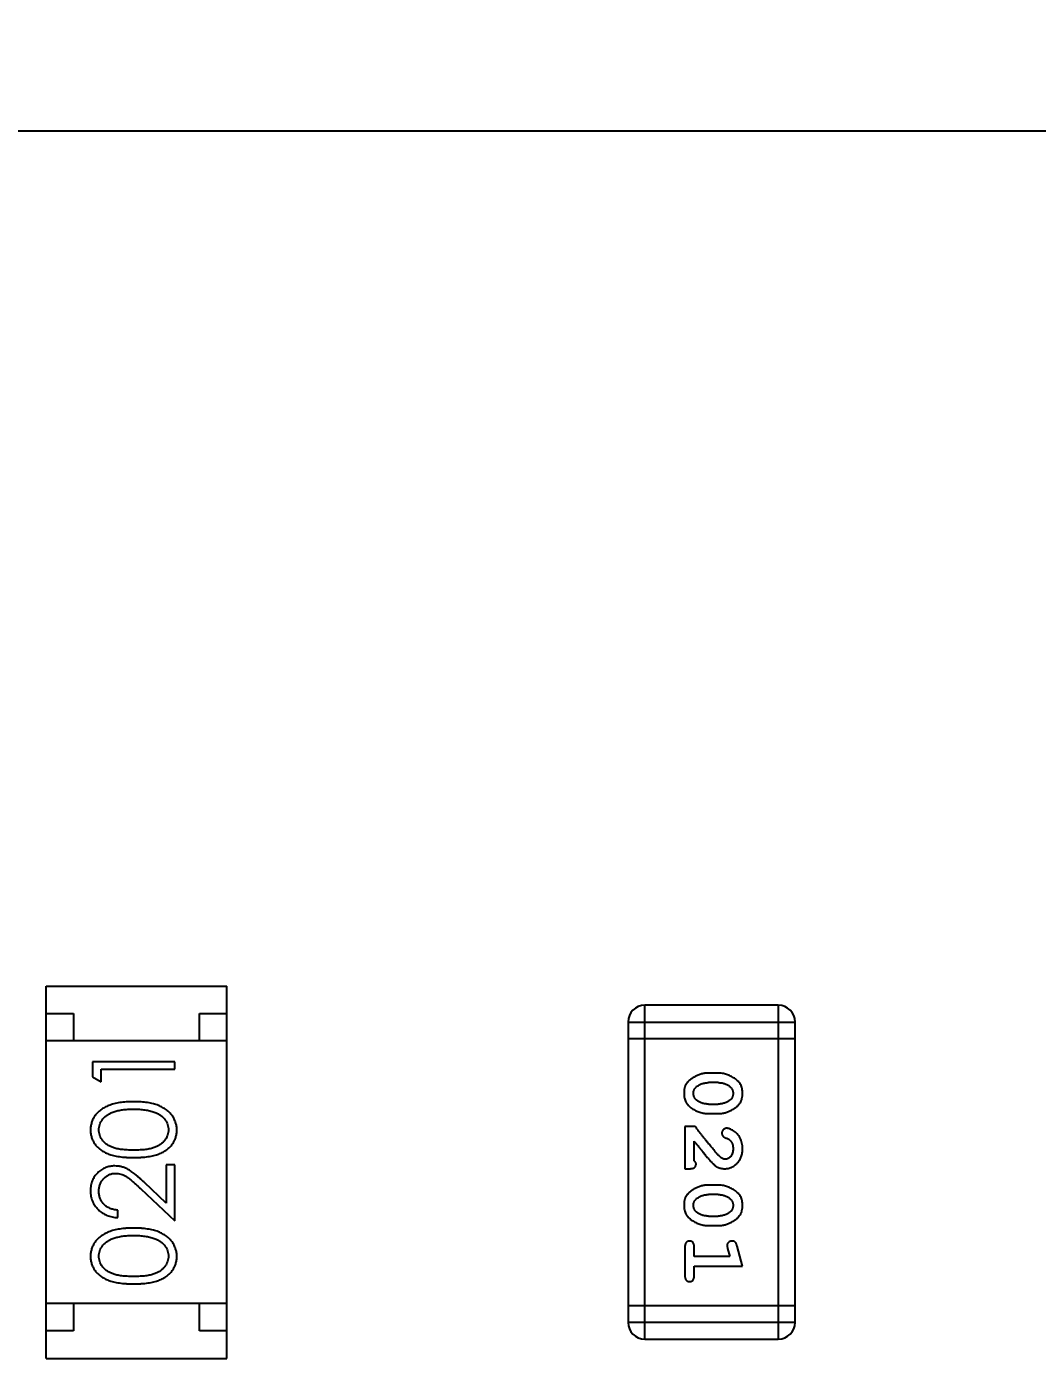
# Model space of a CAD drawing. Header units: millimetres. Extents: x 563 to 681, y 173 to 284.
# Drawn here: x 668.905 to 670.751, y 263.094 to 265.526 of the extents above; entities that cross this region are included whole.
import ezdxf

# ---------------------------------------------------------------- set-up
doc = ezdxf.new("R2010")
doc.units = ezdxf.units.MM
doc.header["$LTSCALE"] = 30.734
doc.header["$PDMODE"] = 3
doc.header["$PDSIZE"] = 0.3125
doc.layers.get('0').update_dxf_attribs({"linetype": 'CONTINUOUS'})
doc.layers.get('Defpoints').update_dxf_attribs({"linetype": 'CONTINUOUS'})
doc.layers.add('dim', color=6, linetype='CONTINUOUS', lineweight=9)
doc.styles.add('Verdana', font='verdana.ttf', dxfattribs={"height": 2.5})
doc.dimstyles.new('aaaaaaaa 3.0', dxfattribs={"dimtxt": 2.5, "dimasz": 1.5, "dimexe": 1.25, "dimexo": 0.625, "dimtad": 1, "dimdec": 1, "dimzin": 9, "dimdsep": 46, "dimtxsty": 'Verdana', "dimcen": 0, "dimazin": 0, "dimtfac": 1, "dimtofl": 0, "dimtmove": 0, "dimatfit": 3, "dimfxl": 1, "dimlwd": 25, "dimlwe": 25, "dimarcsym": 0})

# ---------------------------------------------------------------- blocks, each defined once
blk = doc.blocks.new('*D16')
at = {"layer": 'Defpoints', "color": 0}
for p in [(681.4638, 280.8615), (610.4183, 264.4644), (681.4638, 264.2286)]:
    blk.add_point(p, dxfattribs=at)
at = {"layer": 'dim', "color": 0, "lineweight": 25}
for p, q in [((610.4183, 265.0894), (610.4183, 282.1115)), ((681.4638, 264.8536), (681.4638, 282.1115)), ((611.9183, 280.8615), (679.9638, 280.8615))]:
    blk.add_line(p, q, dxfattribs=at)
at = {"layer": 'dim', "color": 0}
for points in [[(611.9183, 281.1115), (611.9183, 280.6115), (610.4183, 280.8615)], [(679.9638, 280.6115), (679.9638, 281.1115), (681.4638, 280.8615)]]:
    blk.add_solid(points, dxfattribs=at)
at = {"layer": 'dim', "color": 0, "insert": (645.9411, 282.7407), "char_height": 2.5, "attachment_point": 5, "style": 'Verdana'}
blk.add_mtext('71', dxfattribs=at)

msp = doc.modelspace()

# ---------------------------------------------------------------- linework, layer by layer
at = {"linetype": 'Continuous'}
for p, q in [((680.4555, 265.3339), (663.6957, 265.3359)), ((668.9406, 263.7738), (669.2706, 263.7738)), ((668.9406, 263.0938), (668.9406, 263.7738)), ((669.2706, 263.0938), (669.2706, 263.7738)), ((668.9406, 263.7238), (668.9906, 263.7238)), ((668.9906, 263.7238), (668.9906, 263.6738)), ((669.2206, 263.7238), (669.2706, 263.7238)), ((669.2206, 263.6738), (669.2206, 263.7238)), ((670.2775, 263.7386), (670.0337, 263.7386)), ((670.0337, 263.129), (670.0337, 263.7386)), ((670.2775, 263.7386), (670.2775, 263.129)), ((670.0032, 263.7081), (670.308, 263.7081)), ((670.0032, 263.7081), (670.0032, 263.1595)), ((670.308, 263.1595), (670.308, 263.7081)), ((670.0032, 263.6777), (670.308, 263.6777)), ((669.2706, 263.6738), (668.9406, 263.6738)), ((669.1753, 263.6356), (669.0253, 263.6356)), ((669.0253, 263.6356), (669.0253, 263.6079)), ((669.1753, 263.6221), (669.1753, 263.6356)), ((669.0253, 263.6079), (669.0407, 263.5991)), ((669.0407, 263.6221), (669.1753, 263.6221)), ((669.0407, 263.5991), (669.0407, 263.6221)), ((670.1676, 263.6147), (670.1499, 263.6147)), ((670.1674, 263.5974), (670.1501, 263.5974)), ((670.1501, 263.5581), (670.1674, 263.5581)), ((670.1499, 263.5408), (670.1676, 263.5408)), ((670.1257, 263.5172), (670.1068, 263.5172)), ((670.1068, 263.5172), (670.1068, 263.4401)), ((670.1241, 263.4543), (670.1241, 263.4904)), ((669.1753, 263.4471), (669.1599, 263.4471)), ((669.1599, 263.4471), (669.1599, 263.3773)), ((669.1753, 263.3452), (669.1753, 263.4471)), ((670.1068, 263.4401), (670.1147, 263.4401)), ((669.1599, 263.3773), (669.1198, 263.4149)), ((670.1676, 263.4102), (670.1499, 263.4102)), ((669.1132, 263.4034), (669.1753, 263.3452)), ((670.1674, 263.3929), (670.1501, 263.3929)), ((669.0714, 263.351), (669.0714, 263.3644)), ((670.1499, 263.3363), (670.1676, 263.3363)), ((670.1501, 263.3536), (670.1674, 263.3536)), ((670.1068, 263.2969), (670.1068, 263.245)), ((670.1241, 263.2796), (670.1241, 263.2969)), ((670.185, 263.2947), (670.1891, 263.2796)), ((670.2122, 263.2623), (670.2024, 263.2989)), ((670.1891, 263.2796), (670.1241, 263.2796)), ((670.1241, 263.2623), (670.2122, 263.2623)), ((670.1241, 263.245), (670.1241, 263.2623)), ((669.2706, 263.1938), (668.9406, 263.1938)), ((668.9906, 263.1938), (668.9906, 263.1438)), ((669.2206, 263.1438), (669.2206, 263.1938)), ((670.308, 263.19), (670.0032, 263.19)), ((668.9906, 263.1438), (668.9406, 263.1438)), ((669.2706, 263.1438), (669.2206, 263.1438)), ((670.308, 263.1595), (670.0032, 263.1595)), ((670.0337, 263.129), (670.2775, 263.129)), ((668.9406, 263.0938), (669.2706, 263.0938))]:
    msp.add_line(p, q, dxfattribs=at)
for centre, start, end in [((670.0337, 263.7081), 90, 180), ((670.2775, 263.7081), 0, 90), ((670.0337, 263.1595), 180, 270), ((670.2775, 263.1595), 270, 0)]:
    msp.add_arc(centre, 0.0305, start, end, dxfattribs=at)
for points, knots in [([(670.1499, 263.6147), (670.1488, 263.6147), (670.1467, 263.6147), (670.1435, 263.6144), (670.1404, 263.6139), (670.1373, 263.6132), (670.1342, 263.6123), (670.1312, 263.6112), (670.1283, 263.6099), (670.1254, 263.6084), (670.1227, 263.6069), (670.1201, 263.6052), (670.1178, 263.6036), (670.1157, 263.602), (670.1138, 263.6003), (670.1122, 263.5986), (670.1107, 263.5968), (670.1092, 263.5945), (670.1075, 263.5913), (670.1062, 263.5871), (670.1054, 263.5825), (670.1053, 263.5793), (670.1053, 263.5777)], [0, 0, 0, 0, 0.049886, 0.09882, 0.148132, 0.19689, 0.246038, 0.295176, 0.345305, 0.395692, 0.445312, 0.491875, 0.535813, 0.577009, 0.616081, 0.652689, 0.687585, 0.720206, 0.785062, 0.85223, 0.923759, 1, 1, 1, 1]), ([(670.2122, 263.5779), (670.2122, 263.5794), (670.2121, 263.5822), (670.2114, 263.5863), (670.2103, 263.5901), (670.2087, 263.5937), (670.2066, 263.597), (670.2041, 263.6), (670.2012, 263.6028), (670.1978, 263.6053), (670.1942, 263.6075), (670.1905, 263.6094), (670.1868, 263.6111), (670.183, 263.6124), (670.1792, 263.6134), (670.1754, 263.6142), (670.1715, 263.6146), (670.1689, 263.6147), (670.1676, 263.6147)], [0, 0, 0, 0, 0.06692, 0.130834, 0.19258, 0.252759, 0.312631, 0.373411, 0.436359, 0.501894, 0.568244, 0.632472, 0.69556, 0.757163, 0.818592, 0.878885, 0.939235, 1, 1, 1, 1]), ([(670.1053, 263.5777), (670.1053, 263.5762), (670.1054, 263.5734), (670.1061, 263.5693), (670.1072, 263.5655), (670.1088, 263.5619), (670.1108, 263.5586), (670.1133, 263.5556), (670.1163, 263.5527), (670.1197, 263.5503), (670.1233, 263.5481), (670.1269, 263.5461), (670.1307, 263.5445), (670.1344, 263.5431), (670.1382, 263.5421), (670.1421, 263.5413), (670.146, 263.5409), (670.1486, 263.5408), (670.1499, 263.5408)], [0, 0, 0, 0, 0.067217, 0.131051, 0.19272, 0.252824, 0.312745, 0.373449, 0.436041, 0.501494, 0.567761, 0.632087, 0.695096, 0.757109, 0.817993, 0.878657, 0.939311, 1, 1, 1, 1]), ([(670.1226, 263.5776), (670.1226, 263.5783), (670.1226, 263.5795), (670.1229, 263.5813), (670.1233, 263.583), (670.1239, 263.5846), (670.1246, 263.5861), (670.1255, 263.5874), (670.1266, 263.5887), (670.1274, 263.5894), (670.1279, 263.5898)], [0, 0, 0, 0, 0.139844, 0.271849, 0.399162, 0.521619, 0.6402, 0.758957, 0.87828, 1, 1, 1, 1]), ([(670.1284, 263.5653), (670.1279, 263.5657), (670.127, 263.5665), (670.1258, 263.5679), (670.1248, 263.5693), (670.124, 263.5708), (670.1234, 263.5724), (670.1229, 263.5741), (670.1226, 263.5758), (670.1226, 263.577), (670.1226, 263.5776)], [0, 0, 0, 0, 0.129853, 0.25607, 0.380154, 0.49978, 0.62208, 0.743277, 0.868791, 1, 1, 1, 1]), ([(670.1279, 263.5898), (670.1286, 263.5904), (670.1302, 263.5916), (670.1328, 263.5931), (670.1354, 263.5945), (670.1382, 263.5955), (670.141, 263.5964), (670.144, 263.597), (670.147, 263.5973), (670.1491, 263.5974), (670.1501, 263.5974)], [0, 0, 0, 0, 0.124927, 0.248361, 0.370889, 0.492583, 0.61616, 0.741472, 0.869044, 1, 1, 1, 1]), ([(670.1674, 263.5974), (670.1684, 263.5974), (670.1705, 263.5973), (670.1736, 263.597), (670.1765, 263.5965), (670.1793, 263.5956), (670.182, 263.5947), (670.1845, 263.5934), (670.1869, 263.5919), (670.1884, 263.5908), (670.1891, 263.5902)], [0, 0, 0, 0, 0.135446, 0.266257, 0.393419, 0.517936, 0.639137, 0.758785, 0.879345, 1, 1, 1, 1]), ([(670.1676, 263.5408), (670.1687, 263.5408), (670.1708, 263.5408), (670.174, 263.5411), (670.1772, 263.5417), (670.1803, 263.5423), (670.1833, 263.5433), (670.1863, 263.5444), (670.1893, 263.5457), (670.1922, 263.5472), (670.1949, 263.5488), (670.1975, 263.5504), (670.1998, 263.5521), (670.2019, 263.5537), (670.2037, 263.5554), (670.2054, 263.5571), (670.2068, 263.5589), (670.2084, 263.5612), (670.21, 263.5644), (670.2113, 263.5686), (670.2121, 263.5731), (670.2122, 263.5763), (670.2122, 263.5779)], [0, 0, 0, 0, 0.049855, 0.099516, 0.148482, 0.19758, 0.246804, 0.296268, 0.346517, 0.397047, 0.446826, 0.49336, 0.537801, 0.579207, 0.617974, 0.654833, 0.689171, 0.722088, 0.786392, 0.853518, 0.924186, 1, 1, 1, 1]), ([(670.1891, 263.5902), (670.1896, 263.5898), (670.1905, 263.589), (670.1917, 263.5876), (670.1927, 263.5862), (670.1935, 263.5847), (670.1942, 263.5831), (670.1946, 263.5814), (670.1949, 263.5796), (670.1949, 263.5784), (670.1949, 263.5778)], [0, 0, 0, 0, 0.13042, 0.256046, 0.378133, 0.498725, 0.620452, 0.742761, 0.869406, 1, 1, 1, 1]), ([(670.1949, 263.5778), (670.1949, 263.5772), (670.1949, 263.5759), (670.1946, 263.5741), (670.1942, 263.5724), (670.1936, 263.5709), (670.1929, 263.5694), (670.192, 263.568), (670.1909, 263.5668), (670.1901, 263.566), (670.1897, 263.5657)], [0, 0, 0, 0, 0.138115, 0.270177, 0.397547, 0.520057, 0.63869, 0.757499, 0.878226, 1, 1, 1, 1]), ([(669.1003, 263.5625), (669.098, 263.5625), (669.0935, 263.5624), (669.087, 263.5621), (669.0808, 263.5616), (669.0749, 263.5609), (669.0694, 263.5599), (669.0643, 263.5587), (669.0596, 263.5573), (669.0552, 263.5557), (669.0511, 263.5539), (669.0472, 263.552), (669.0437, 263.5499), (669.0404, 263.5477), (669.0373, 263.5452), (669.0346, 263.5427), (669.032, 263.5399), (669.0298, 263.5371), (669.0278, 263.5341), (669.0261, 263.531), (669.0247, 263.5278), (669.0235, 263.5246), (669.0226, 263.5212), (669.0219, 263.5178), (669.0215, 263.5143), (669.0215, 263.5119), (669.0214, 263.5107)], [0, 0, 0, 0, 0.065278, 0.127205, 0.186168, 0.241675, 0.294115, 0.343609, 0.390387, 0.434463, 0.476646, 0.517002, 0.555936, 0.593716, 0.630057, 0.665601, 0.700745, 0.734917, 0.768681, 0.802087, 0.834849, 0.867433, 0.900138, 0.932806, 0.966212, 1, 1, 1, 1]), ([(669.1791, 263.5107), (669.1791, 263.5119), (669.1791, 263.5143), (669.1786, 263.5178), (669.178, 263.5213), (669.177, 263.5246), (669.1758, 263.5279), (669.1744, 263.5311), (669.1726, 263.5342), (669.1706, 263.5372), (669.1684, 263.5401), (669.1659, 263.5428), (669.1631, 263.5454), (669.16, 263.5478), (669.1567, 263.55), (669.1532, 263.5521), (669.1494, 263.554), (669.1453, 263.5558), (669.1409, 263.5574), (669.1362, 263.5588), (669.1311, 263.5599), (669.1256, 263.5609), (669.1198, 263.5616), (669.1136, 263.5621), (669.1071, 263.5624), (669.1026, 263.5625), (669.1003, 263.5625)], [0, 0, 0, 0, 0.033824, 0.067298, 0.10028, 0.133019, 0.165736, 0.198792, 0.232372, 0.266409, 0.301016, 0.336196, 0.371972, 0.408574, 0.446394, 0.485225, 0.525372, 0.567224, 0.611081, 0.65775, 0.70702, 0.759235, 0.814484, 0.873227, 0.934937, 1, 1, 1, 1]), ([(670.1501, 263.5581), (670.1491, 263.5581), (670.147, 263.5582), (670.144, 263.5585), (670.141, 263.559), (670.1382, 263.5599), (670.1355, 263.5609), (670.133, 263.5621), (670.1306, 263.5636), (670.1291, 263.5648), (670.1284, 263.5653)], [0, 0, 0, 0, 0.135449, 0.266263, 0.393429, 0.516942, 0.639128, 0.758779, 0.879341, 1, 1, 1, 1]), ([(670.1897, 263.5657), (670.1888, 263.5651), (670.1873, 263.5639), (670.1847, 263.5623), (670.1821, 263.561), (670.1793, 263.56), (670.1765, 263.5591), (670.1735, 263.5585), (670.1705, 263.5582), (670.1684, 263.5581), (670.1674, 263.5581)], [0, 0, 0, 0, 0.125331, 0.248948, 0.371201, 0.494032, 0.616811, 0.742104, 0.868849, 1, 1, 1, 1]), ([(669.0368, 263.5112), (669.0369, 263.5128), (669.0371, 263.5161), (669.0383, 263.521), (669.0405, 263.5256), (669.0428, 263.5294), (669.0451, 263.5322), (669.0471, 263.5343), (669.0493, 263.5362), (669.0518, 263.538), (669.0545, 263.5397), (669.0575, 263.5413), (669.0606, 263.5427), (669.0641, 263.5441), (669.0677, 263.5452), (669.0716, 263.5463), (669.0758, 263.5471), (669.0802, 263.5478), (669.0849, 263.5484), (669.0898, 263.5488), (669.0949, 263.549), (669.0985, 263.549), (669.1003, 263.5491)], [0, 0, 0, 0, 0.059689, 0.119507, 0.181075, 0.246162, 0.279894, 0.314468, 0.350403, 0.387474, 0.426147, 0.466624, 0.508745, 0.553328, 0.600058, 0.649177, 0.700552, 0.754894, 0.811825, 0.871514, 0.934319, 1, 1, 1, 1]), ([(669.1003, 263.5491), (669.1021, 263.549), (669.1056, 263.549), (669.1108, 263.5487), (669.1159, 263.5483), (669.1207, 263.5477), (669.1253, 263.5469), (669.1297, 263.5459), (669.1339, 263.5447), (669.1366, 263.5438), (669.138, 263.5434)], [0, 0, 0, 0, 0.141157, 0.277773, 0.409244, 0.535676, 0.657497, 0.775458, 0.889412, 1, 1, 1, 1]), ([(669.138, 263.5434), (669.139, 263.543), (669.1411, 263.5422), (669.144, 263.5409), (669.1467, 263.5394), (669.1493, 263.5378), (669.1516, 263.5361), (669.1537, 263.5342), (669.1556, 263.5322), (669.1579, 263.5294), (669.1602, 263.5257), (669.1622, 263.521), (669.1635, 263.5162), (669.1637, 263.5129), (669.1637, 263.5112)], [0, 0, 0, 0, 0.075949, 0.148549, 0.218996, 0.286119, 0.351826, 0.416074, 0.478265, 0.540325, 0.660405, 0.774606, 0.887187, 1, 1, 1, 1]), ([(669.0214, 263.5107), (669.0214, 263.5096), (669.0215, 263.5072), (669.0219, 263.5038), (669.0225, 263.5004), (669.0235, 263.4971), (669.0247, 263.4939), (669.0261, 263.4908), (669.0278, 263.4877), (669.0298, 263.4848), (669.032, 263.482), (669.0344, 263.4793), (669.0372, 263.4769), (669.0401, 263.4745), (669.0433, 263.4724), (669.0468, 263.4703), (669.0505, 263.4685), (669.0545, 263.4669), (669.0588, 263.4654), (669.0635, 263.4641), (669.0686, 263.463), (669.0741, 263.4621), (669.0801, 263.4614), (669.0865, 263.4609), (669.0933, 263.4606), (669.0979, 263.4606), (669.1003, 263.4606)], [0, 0, 0, 0, 0.033742, 0.066533, 0.099153, 0.13154, 0.164087, 0.196563, 0.229707, 0.263315, 0.297504, 0.331686, 0.366482, 0.4021, 0.438958, 0.476748, 0.515985, 0.556589, 0.599519, 0.645765, 0.695487, 0.748721, 0.805687, 0.866754, 0.931405, 1, 1, 1, 1]), ([(669.1003, 263.4741), (669.0983, 263.4741), (669.0944, 263.4741), (669.0887, 263.4743), (669.0834, 263.4747), (669.0785, 263.4752), (669.074, 263.4758), (669.0698, 263.4766), (669.0661, 263.4775), (669.0627, 263.4786), (669.0596, 263.4799), (669.0567, 263.4812), (669.054, 263.4827), (669.0515, 263.4843), (669.0491, 263.4861), (669.047, 263.488), (669.045, 263.49), (669.0428, 263.4929), (669.0404, 263.4966), (669.0383, 263.5013), (669.0371, 263.5062), (669.0369, 263.5095), (669.0368, 263.5112)], [0, 0, 0, 0, 0.073302, 0.142286, 0.206253, 0.266017, 0.321612, 0.372532, 0.419497, 0.462398, 0.502825, 0.541489, 0.579034, 0.615143, 0.650298, 0.684912, 0.718701, 0.752189, 0.817245, 0.879117, 0.939613, 1, 1, 1, 1]), ([(669.1637, 263.5112), (669.1637, 263.5095), (669.1635, 263.5062), (669.1622, 263.5014), (669.1601, 263.4966), (669.1577, 263.4929), (669.1554, 263.49), (669.1535, 263.4879), (669.1514, 263.4861), (669.149, 263.4843), (669.1465, 263.4827), (669.1438, 263.4812), (669.1409, 263.4798), (669.1378, 263.4786), (669.1344, 263.4775), (669.1306, 263.4766), (669.1265, 263.4758), (669.122, 263.4751), (669.1171, 263.4747), (669.1118, 263.4743), (669.1062, 263.4741), (669.1023, 263.4741), (669.1003, 263.4741)], [0, 0, 0, 0, 0.060034, 0.120278, 0.182348, 0.247919, 0.281641, 0.315701, 0.350322, 0.385703, 0.421819, 0.459196, 0.497866, 0.538301, 0.58121, 0.628183, 0.679403, 0.734699, 0.794074, 0.858416, 0.927049, 1, 1, 1, 1]), ([(669.1003, 263.4606), (669.1027, 263.4606), (669.1074, 263.4606), (669.1141, 263.4609), (669.1205, 263.4614), (669.1264, 263.4622), (669.132, 263.4631), (669.1371, 263.4641), (669.1418, 263.4654), (669.1462, 263.4669), (669.1502, 263.4686), (669.1539, 263.4705), (669.1574, 263.4725), (669.1606, 263.4747), (669.1635, 263.477), (669.1663, 263.4795), (669.1687, 263.4821), (669.1709, 263.4849), (669.1728, 263.4878), (669.1745, 263.4909), (669.176, 263.4939), (669.1771, 263.4971), (669.178, 263.5004), (669.1787, 263.5038), (669.1791, 263.5072), (669.1791, 263.5096), (669.1791, 263.5107)], [0, 0, 0, 0, 0.068113, 0.132564, 0.193427, 0.250218, 0.303569, 0.353576, 0.400235, 0.443586, 0.484619, 0.524292, 0.56238, 0.599049, 0.63494, 0.669782, 0.704009, 0.737842, 0.771098, 0.803896, 0.836415, 0.868639, 0.900715, 0.933378, 0.966213, 1, 1, 1, 1]), ([(670.1707, 263.4622), (670.1702, 263.4626), (670.1693, 263.4636), (670.1677, 263.4652), (670.166, 263.4671), (670.1641, 263.4692), (670.1619, 263.4717), (670.1596, 263.4744), (670.1571, 263.4775), (670.1544, 263.4808), (670.1515, 263.4843), (670.1484, 263.4882), (670.1451, 263.4923), (670.1416, 263.4968), (670.1379, 263.5015), (670.134, 263.5065), (670.1299, 263.5117), (670.1271, 263.5153), (670.1257, 263.5172)], [0, 0, 0, 0, 0.026647, 0.057942, 0.094152, 0.134806, 0.180631, 0.231142, 0.286385, 0.346321, 0.411439, 0.481035, 0.555329, 0.634592, 0.718826, 0.807759, 0.901393, 1, 1, 1, 1]), ([(670.1829, 263.514), (670.1824, 263.514), (670.1813, 263.5139), (670.1797, 263.5134), (670.1783, 263.5126), (670.177, 263.5115), (670.1759, 263.5101), (670.1751, 263.5086), (670.1745, 263.507), (670.1745, 263.5058), (670.1745, 263.5052)], [0, 0, 0, 0, 0.120856, 0.239483, 0.360995, 0.490166, 0.620982, 0.746416, 0.870253, 1, 1, 1, 1]), ([(670.1745, 263.5052), (670.1745, 263.5047), (670.1745, 263.5038), (670.1748, 263.5024), (670.1753, 263.5012), (670.176, 263.5), (670.1769, 263.499), (670.178, 263.4981), (670.1794, 263.4973), (670.1805, 263.4969), (670.181, 263.4967)], [0, 0, 0, 0, 0.127347, 0.246131, 0.359406, 0.470543, 0.586092, 0.711469, 0.847022, 1, 1, 1, 1]), ([(670.2122, 263.4768), (670.2122, 263.4785), (670.2121, 263.4818), (670.2112, 263.4868), (670.2098, 263.4915), (670.2078, 263.496), (670.2054, 263.5002), (670.2025, 263.5038), (670.1992, 263.507), (670.1957, 263.5095), (670.1921, 263.5114), (670.1888, 263.5129), (670.1858, 263.5138), (670.1838, 263.514), (670.1829, 263.514)], [0, 0, 0, 0, 0.098286, 0.193983, 0.289056, 0.384352, 0.477435, 0.566197, 0.652355, 0.737986, 0.818188, 0.887401, 0.94802, 1, 1, 1, 1]), ([(670.1241, 263.4904), (670.1257, 263.4884), (670.1287, 263.4846), (670.133, 263.4792), (670.1369, 263.4742), (670.1405, 263.4697), (670.1437, 263.4658), (670.1465, 263.4624), (670.149, 263.4594), (670.1505, 263.4577), (670.1512, 263.4569)], [0, 0, 0, 0, 0.176662, 0.337826, 0.484741, 0.617764, 0.73494, 0.837793, 0.926412, 1, 1, 1, 1]), ([(670.181, 263.4967), (670.1819, 263.4964), (670.1836, 263.4958), (670.1859, 263.4946), (670.188, 263.4934), (670.189, 263.4923), (670.1896, 263.4918)], [0, 0, 0, 0, 0.285518, 0.544185, 0.781367, 1, 1, 1, 1]), ([(670.1896, 263.4918), (670.19, 263.4913), (670.1908, 263.4903), (670.1919, 263.4887), (670.1928, 263.4869), (670.1936, 263.4851), (670.1942, 263.4832), (670.1946, 263.4812), (670.1949, 263.4791), (670.1949, 263.4776), (670.1949, 263.4769)], [0, 0, 0, 0, 0.121873, 0.243139, 0.363336, 0.485133, 0.607572, 0.734701, 0.864814, 1, 1, 1, 1]), ([(670.1512, 263.4569), (670.152, 263.456), (670.1534, 263.4543), (670.1557, 263.4519), (670.1578, 263.4498), (670.1598, 263.4479), (670.1616, 263.4463), (670.1634, 263.445), (670.165, 263.4439), (670.1671, 263.4427), (670.1696, 263.4417), (670.1728, 263.4408), (670.1761, 263.4402), (670.1783, 263.4401), (670.1795, 263.4401)], [0, 0, 0, 0, 0.103002, 0.197728, 0.285279, 0.365235, 0.437224, 0.502446, 0.560545, 0.611446, 0.707576, 0.80349, 0.900532, 1, 1, 1, 1]), ([(670.1804, 263.4574), (670.1796, 263.4575), (670.178, 263.4576), (670.1755, 263.4586), (670.1731, 263.4601), (670.1715, 263.4615), (670.1707, 263.4622)], [0, 0, 0, 0, 0.212836, 0.442809, 0.70317, 1, 1, 1, 1]), ([(670.1795, 263.4401), (670.1806, 263.4401), (670.1828, 263.4402), (670.186, 263.4407), (670.1891, 263.4415), (670.1921, 263.4426), (670.195, 263.4441), (670.1977, 263.4459), (670.2003, 263.448), (670.2027, 263.4504), (670.2049, 263.453), (670.2069, 263.4559), (670.2086, 263.4589), (670.2099, 263.4621), (670.2109, 263.4655), (670.2117, 263.4691), (670.2122, 263.4729), (670.2122, 263.4755), (670.2122, 263.4768)], [0, 0, 0, 0, 0.060981, 0.120256, 0.178148, 0.236115, 0.293993, 0.352864, 0.413358, 0.476056, 0.539296, 0.602396, 0.665116, 0.728325, 0.792919, 0.859317, 0.928302, 1, 1, 1, 1]), ([(670.1949, 263.4769), (670.1949, 263.4755), (670.1948, 263.4728), (670.194, 263.469), (670.1926, 263.4656), (670.1907, 263.4627), (670.1884, 263.4604), (670.1859, 263.4587), (670.1832, 263.4576), (670.1813, 263.4575), (670.1804, 263.4574)], [0, 0, 0, 0, 0.156344, 0.299348, 0.4327, 0.561, 0.682299, 0.791883, 0.89611, 1, 1, 1, 1]), ([(669.066, 263.4452), (669.0645, 263.4452), (669.0616, 263.4451), (669.0573, 263.4445), (669.0532, 263.4435), (669.0491, 263.4422), (669.0453, 263.4404), (669.0416, 263.4382), (669.038, 263.4357), (669.0347, 263.4327), (669.0315, 263.4295), (669.0289, 263.426), (669.0266, 263.4222), (669.0246, 263.4182), (669.0232, 263.414), (669.0222, 263.4095), (669.0215, 263.4048), (669.0215, 263.4015), (669.0214, 263.3999)], [0, 0, 0, 0, 0.06271, 0.123347, 0.183401, 0.242828, 0.302097, 0.36242, 0.423725, 0.487032, 0.550491, 0.612709, 0.674265, 0.73617, 0.799211, 0.863483, 0.930525, 1, 1, 1, 1]), ([(669.0368, 263.3992), (669.0368, 263.4003), (669.0369, 263.4025), (669.0373, 263.4058), (669.038, 263.4089), (669.039, 263.4118), (669.0403, 263.4147), (669.0418, 263.4174), (669.0437, 263.4199), (669.0458, 263.4223), (669.048, 263.4245), (669.0505, 263.4264), (669.053, 263.4281), (669.0556, 263.4294), (669.0584, 263.4305), (669.0612, 263.4312), (669.0642, 263.4317), (669.0662, 263.4317), (669.0672, 263.4317)], [0, 0, 0, 0, 0.068027, 0.133505, 0.19695, 0.26027, 0.322741, 0.384982, 0.448465, 0.513424, 0.578224, 0.640011, 0.700094, 0.760067, 0.819012, 0.877878, 0.938035, 1, 1, 1, 1]), ([(669.1198, 263.4149), (669.1183, 263.4163), (669.1153, 263.4191), (669.111, 263.423), (669.1068, 263.4266), (669.103, 263.4298), (669.0993, 263.4326), (669.096, 263.4351), (669.0928, 263.4372), (669.089, 263.4395), (669.0842, 263.4418), (669.0783, 263.4438), (669.0723, 263.445), (669.0681, 263.4451), (669.066, 263.4452)], [0, 0, 0, 0, 0.09953, 0.192079, 0.277712, 0.357454, 0.429648, 0.495771, 0.555538, 0.608657, 0.707578, 0.804328, 0.901298, 1, 1, 1, 1]), ([(669.0672, 263.4317), (669.0689, 263.4317), (669.0721, 263.4316), (669.0769, 263.4305), (669.0815, 263.4288), (669.0853, 263.4268), (669.0884, 263.4248), (669.0911, 263.4229), (669.0941, 263.4206), (669.0973, 263.4179), (669.1009, 263.4148), (669.1047, 263.4114), (669.1089, 263.4075), (669.1117, 263.4048), (669.1132, 263.4034)], [0, 0, 0, 0, 0.088014, 0.174976, 0.2638, 0.355443, 0.406413, 0.465519, 0.533076, 0.609353, 0.693899, 0.787171, 0.889197, 1, 1, 1, 1]), ([(670.1147, 263.4401), (670.1158, 263.4401), (670.1177, 263.4402), (670.1205, 263.4406), (670.1227, 263.4413), (670.1244, 263.4423), (670.1257, 263.4437), (670.1266, 263.4452), (670.1272, 263.4469), (670.1273, 263.4481), (670.1273, 263.4488)], [0, 0, 0, 0, 0.1844, 0.34094, 0.473574, 0.586824, 0.690029, 0.789175, 0.890445, 1, 1, 1, 1]), ([(670.1273, 263.4488), (670.1272, 263.4492), (670.1272, 263.4501), (670.1265, 263.4515), (670.1255, 263.4529), (670.1246, 263.4538), (670.1241, 263.4543)], [0, 0, 0, 0, 0.20611, 0.432681, 0.695597, 1, 1, 1, 1]), ([(670.1499, 263.4102), (670.1488, 263.4102), (670.1467, 263.4102), (670.1435, 263.4098), (670.1404, 263.4094), (670.1373, 263.4087), (670.1342, 263.4078), (670.1312, 263.4067), (670.1283, 263.4054), (670.1254, 263.4039), (670.1227, 263.4024), (670.1201, 263.4007), (670.1178, 263.3991), (670.1157, 263.3974), (670.1138, 263.3957), (670.1122, 263.394), (670.1107, 263.3923), (670.1092, 263.3899), (670.1075, 263.3868), (670.1062, 263.3826), (670.1054, 263.378), (670.1053, 263.3748), (670.1053, 263.3732)], [0, 0, 0, 0, 0.049886, 0.09882, 0.148132, 0.19689, 0.246038, 0.295176, 0.345305, 0.395692, 0.445312, 0.491875, 0.535813, 0.577009, 0.616081, 0.652689, 0.687585, 0.720206, 0.785062, 0.85223, 0.923759, 1, 1, 1, 1]), ([(670.2122, 263.3734), (670.2122, 263.3749), (670.2121, 263.3777), (670.2114, 263.3817), (670.2103, 263.3856), (670.2087, 263.3892), (670.2066, 263.3925), (670.2041, 263.3955), (670.2012, 263.3983), (670.1978, 263.4008), (670.1942, 263.403), (670.1905, 263.4049), (670.1868, 263.4065), (670.183, 263.4079), (670.1792, 263.4089), (670.1754, 263.4097), (670.1715, 263.4101), (670.1689, 263.4102), (670.1676, 263.4102)], [0, 0, 0, 0, 0.06692, 0.130834, 0.19258, 0.252759, 0.312631, 0.373411, 0.436359, 0.501894, 0.568244, 0.632472, 0.69556, 0.757163, 0.818592, 0.878885, 0.939235, 1, 1, 1, 1]), ([(669.0214, 263.3999), (669.0215, 263.3982), (669.0215, 263.3949), (669.0222, 263.3901), (669.0233, 263.3855), (669.0249, 263.381), (669.0269, 263.3768), (669.0293, 263.3728), (669.0321, 263.369), (669.0354, 263.3654), (669.0391, 263.3622), (669.043, 263.3593), (669.0471, 263.3569), (669.0515, 263.3548), (669.0561, 263.3532), (669.061, 263.352), (669.0661, 263.3512), (669.0696, 263.3511), (669.0714, 263.351)], [0, 0, 0, 0, 0.06445, 0.126725, 0.187421, 0.247417, 0.306749, 0.366595, 0.427749, 0.490235, 0.553031, 0.614805, 0.676505, 0.738096, 0.801021, 0.864897, 0.931209, 1, 1, 1, 1]), ([(669.0714, 263.3644), (669.0701, 263.3646), (669.0675, 263.3648), (669.0637, 263.3656), (669.0602, 263.3665), (669.0568, 263.3677), (669.0538, 263.3692), (669.0509, 263.371), (669.0483, 263.373), (669.0459, 263.3752), (669.0438, 263.3777), (669.0419, 263.3803), (669.0403, 263.3831), (669.039, 263.386), (669.0381, 263.3891), (669.0373, 263.3923), (669.0369, 263.3957), (669.0368, 263.398), (669.0368, 263.3992)], [0, 0, 0, 0, 0.073648, 0.143686, 0.210962, 0.275557, 0.338064, 0.399311, 0.4594, 0.51934, 0.579024, 0.637809, 0.695959, 0.754122, 0.813113, 0.873453, 0.935561, 1, 1, 1, 1]), ([(670.1226, 263.3731), (670.1226, 263.3738), (670.1226, 263.375), (670.1229, 263.3768), (670.1233, 263.3785), (670.1239, 263.3801), (670.1246, 263.3816), (670.1255, 263.3829), (670.1266, 263.3842), (670.1274, 263.3849), (670.1279, 263.3853)], [0, 0, 0, 0, 0.139844, 0.271849, 0.399162, 0.521619, 0.6402, 0.758957, 0.87828, 1, 1, 1, 1]), ([(670.1279, 263.3853), (670.1286, 263.3859), (670.1302, 263.3871), (670.1328, 263.3886), (670.1354, 263.39), (670.1382, 263.391), (670.141, 263.3919), (670.144, 263.3925), (670.147, 263.3928), (670.1491, 263.3929), (670.1501, 263.3929)], [0, 0, 0, 0, 0.124927, 0.248361, 0.370889, 0.492583, 0.61616, 0.741472, 0.869044, 1, 1, 1, 1]), ([(670.1674, 263.3929), (670.1684, 263.3929), (670.1705, 263.3928), (670.1736, 263.3925), (670.1765, 263.392), (670.1793, 263.3911), (670.182, 263.3901), (670.1845, 263.3889), (670.1869, 263.3874), (670.1884, 263.3862), (670.1891, 263.3857)], [0, 0, 0, 0, 0.135446, 0.266257, 0.393419, 0.517936, 0.639137, 0.758785, 0.879345, 1, 1, 1, 1]), ([(670.1891, 263.3857), (670.1896, 263.3853), (670.1905, 263.3844), (670.1917, 263.3831), (670.1927, 263.3817), (670.1935, 263.3802), (670.1942, 263.3786), (670.1946, 263.3769), (670.1949, 263.3751), (670.1949, 263.3739), (670.1949, 263.3733)], [0, 0, 0, 0, 0.13042, 0.256046, 0.378133, 0.498725, 0.620452, 0.742761, 0.869406, 1, 1, 1, 1]), ([(670.1053, 263.3732), (670.1053, 263.3717), (670.1054, 263.3689), (670.1061, 263.3648), (670.1072, 263.361), (670.1088, 263.3574), (670.1108, 263.3541), (670.1133, 263.351), (670.1163, 263.3482), (670.1197, 263.3458), (670.1233, 263.3436), (670.1269, 263.3416), (670.1307, 263.34), (670.1344, 263.3386), (670.1382, 263.3376), (670.1421, 263.3368), (670.146, 263.3364), (670.1486, 263.3363), (670.1499, 263.3363)], [0, 0, 0, 0, 0.067217, 0.131051, 0.19272, 0.252824, 0.312745, 0.373449, 0.436041, 0.501494, 0.567761, 0.632087, 0.695096, 0.757109, 0.817993, 0.878657, 0.939311, 1, 1, 1, 1]), ([(670.1284, 263.3608), (670.1279, 263.3612), (670.127, 263.362), (670.1258, 263.3634), (670.1248, 263.3648), (670.124, 263.3663), (670.1234, 263.3679), (670.1229, 263.3695), (670.1226, 263.3713), (670.1226, 263.3725), (670.1226, 263.3731)], [0, 0, 0, 0, 0.129853, 0.25607, 0.380154, 0.49978, 0.62208, 0.743277, 0.868791, 1, 1, 1, 1]), ([(670.1501, 263.3536), (670.1491, 263.3536), (670.147, 263.3537), (670.144, 263.354), (670.141, 263.3545), (670.1382, 263.3554), (670.1355, 263.3563), (670.133, 263.3576), (670.1306, 263.3591), (670.1291, 263.3603), (670.1284, 263.3608)], [0, 0, 0, 0, 0.135449, 0.266263, 0.393429, 0.516942, 0.639128, 0.758779, 0.879341, 1, 1, 1, 1]), ([(670.1897, 263.3612), (670.1888, 263.3605), (670.1873, 263.3594), (670.1847, 263.3578), (670.1821, 263.3565), (670.1793, 263.3554), (670.1765, 263.3546), (670.1735, 263.354), (670.1705, 263.3537), (670.1684, 263.3536), (670.1674, 263.3536)], [0, 0, 0, 0, 0.125331, 0.248948, 0.371201, 0.494032, 0.616811, 0.742104, 0.868849, 1, 1, 1, 1]), ([(670.1676, 263.3363), (670.1687, 263.3363), (670.1708, 263.3363), (670.174, 263.3366), (670.1772, 263.3372), (670.1803, 263.3378), (670.1833, 263.3388), (670.1863, 263.3399), (670.1893, 263.3412), (670.1922, 263.3427), (670.1949, 263.3443), (670.1975, 263.3459), (670.1998, 263.3476), (670.2019, 263.3492), (670.2037, 263.3509), (670.2054, 263.3526), (670.2068, 263.3544), (670.2084, 263.3567), (670.21, 263.3599), (670.2113, 263.3641), (670.2121, 263.3686), (670.2122, 263.3718), (670.2122, 263.3734)], [0, 0, 0, 0, 0.049855, 0.099516, 0.148482, 0.19758, 0.246804, 0.296268, 0.346517, 0.397047, 0.446826, 0.49336, 0.537801, 0.579207, 0.617974, 0.654833, 0.689171, 0.722088, 0.786392, 0.853518, 0.924186, 1, 1, 1, 1]), ([(670.1949, 263.3733), (670.1949, 263.3727), (670.1949, 263.3714), (670.1946, 263.3696), (670.1942, 263.3679), (670.1936, 263.3663), (670.1929, 263.3649), (670.192, 263.3635), (670.1909, 263.3623), (670.1901, 263.3615), (670.1897, 263.3612)], [0, 0, 0, 0, 0.138115, 0.270177, 0.397547, 0.520057, 0.63869, 0.757499, 0.878226, 1, 1, 1, 1]), ([(669.1003, 263.3317), (669.098, 263.3317), (669.0935, 263.3317), (669.087, 263.3314), (669.0808, 263.3308), (669.0749, 263.3301), (669.0694, 263.3291), (669.0643, 263.328), (669.0596, 263.3266), (669.0552, 263.325), (669.0511, 263.3231), (669.0472, 263.3212), (669.0437, 263.3191), (669.0404, 263.3169), (669.0373, 263.3145), (669.0346, 263.3119), (669.032, 263.3092), (669.0298, 263.3063), (669.0278, 263.3033), (669.0261, 263.3002), (669.0247, 263.2971), (669.0235, 263.2938), (669.0226, 263.2905), (669.0219, 263.287), (669.0215, 263.2835), (669.0215, 263.2812), (669.0214, 263.28)], [0, 0, 0, 0, 0.065278, 0.127205, 0.186168, 0.241675, 0.294115, 0.343609, 0.390387, 0.434463, 0.476646, 0.517002, 0.555936, 0.593716, 0.630057, 0.665601, 0.700745, 0.734917, 0.768681, 0.802087, 0.834849, 0.867433, 0.900138, 0.932806, 0.966212, 1, 1, 1, 1]), ([(669.0368, 263.2804), (669.0369, 263.2821), (669.0371, 263.2853), (669.0383, 263.2902), (669.0405, 263.2949), (669.0428, 263.2986), (669.0451, 263.3015), (669.0471, 263.3035), (669.0493, 263.3055), (669.0518, 263.3073), (669.0545, 263.309), (669.0575, 263.3105), (669.0606, 263.312), (669.0641, 263.3133), (669.0677, 263.3144), (669.0716, 263.3155), (669.0758, 263.3163), (669.0802, 263.3171), (669.0849, 263.3176), (669.0898, 263.318), (669.0949, 263.3182), (669.0985, 263.3183), (669.1003, 263.3183)], [0, 0, 0, 0, 0.059689, 0.119507, 0.181075, 0.246162, 0.279894, 0.314468, 0.350403, 0.387474, 0.426147, 0.466624, 0.508745, 0.553328, 0.600058, 0.649177, 0.700552, 0.754894, 0.811825, 0.871514, 0.934319, 1, 1, 1, 1]), ([(669.1791, 263.28), (669.1791, 263.2812), (669.1791, 263.2835), (669.1786, 263.2871), (669.178, 263.2905), (669.177, 263.2938), (669.1758, 263.2971), (669.1744, 263.3003), (669.1726, 263.3034), (669.1706, 263.3064), (669.1684, 263.3093), (669.1659, 263.312), (669.1631, 263.3146), (669.16, 263.317), (669.1567, 263.3193), (669.1532, 263.3213), (669.1494, 263.3233), (669.1453, 263.325), (669.1409, 263.3267), (669.1362, 263.328), (669.1311, 263.3292), (669.1256, 263.3301), (669.1198, 263.3308), (669.1136, 263.3314), (669.1071, 263.3317), (669.1026, 263.3317), (669.1003, 263.3317)], [0, 0, 0, 0, 0.033824, 0.067298, 0.10028, 0.133019, 0.165736, 0.198792, 0.232372, 0.266409, 0.301016, 0.336196, 0.371972, 0.408574, 0.446394, 0.485225, 0.525372, 0.567224, 0.611081, 0.65775, 0.70702, 0.759235, 0.814484, 0.873227, 0.934937, 1, 1, 1, 1]), ([(669.1003, 263.3183), (669.1021, 263.3183), (669.1056, 263.3182), (669.1108, 263.318), (669.1159, 263.3175), (669.1207, 263.3169), (669.1253, 263.3161), (669.1297, 263.3152), (669.1339, 263.314), (669.1366, 263.3131), (669.138, 263.3126)], [0, 0, 0, 0, 0.141157, 0.277773, 0.409244, 0.535676, 0.657497, 0.775458, 0.889412, 1, 1, 1, 1]), ([(669.138, 263.3126), (669.139, 263.3122), (669.1411, 263.3115), (669.144, 263.3101), (669.1467, 263.3087), (669.1493, 263.3071), (669.1516, 263.3053), (669.1537, 263.3035), (669.1556, 263.3015), (669.1579, 263.2986), (669.1602, 263.295), (669.1622, 263.2902), (669.1635, 263.2854), (669.1637, 263.2821), (669.1637, 263.2804)], [0, 0, 0, 0, 0.075949, 0.148549, 0.218996, 0.286119, 0.351826, 0.416074, 0.478265, 0.540325, 0.660405, 0.774606, 0.887187, 1, 1, 1, 1]), ([(670.1155, 263.308), (670.1149, 263.3079), (670.1137, 263.3079), (670.112, 263.3074), (670.1105, 263.3065), (670.1092, 263.3054), (670.1081, 263.3038), (670.1074, 263.3018), (670.1069, 263.2995), (670.1069, 263.2978), (670.1068, 263.2969)], [0, 0, 0, 0, 0.115051, 0.223278, 0.329269, 0.437893, 0.554681, 0.682591, 0.83103, 1, 1, 1, 1]), ([(670.1241, 263.2969), (670.1241, 263.2978), (670.1241, 263.2995), (670.1236, 263.3019), (670.1229, 263.3038), (670.1218, 263.3054), (670.1205, 263.3065), (670.119, 263.3074), (670.1173, 263.3079), (670.1161, 263.3079), (670.1155, 263.308)], [0, 0, 0, 0, 0.169102, 0.317658, 0.446239, 0.563118, 0.671828, 0.776546, 0.884858, 1, 1, 1, 1]), ([(670.1932, 263.308), (670.1926, 263.3079), (670.1913, 263.3079), (670.1896, 263.3074), (670.188, 263.3067), (670.1866, 263.3057), (670.1854, 263.3045), (670.1845, 263.3031), (670.184, 263.3016), (670.184, 263.3006), (670.1839, 263.3001)], [0, 0, 0, 0, 0.138815, 0.27042, 0.39836, 0.52875, 0.654955, 0.771147, 0.884581, 1, 1, 1, 1]), ([(670.1839, 263.3001), (670.1839, 263.2997), (670.184, 263.299), (670.1842, 263.2977), (670.1845, 263.2963), (670.1848, 263.2952), (670.185, 263.2947)], [0, 0, 0, 0, 0.183151, 0.413144, 0.682305, 1, 1, 1, 1]), ([(670.2024, 263.2989), (670.2021, 263.2998), (670.2016, 263.3013), (670.2008, 263.3034), (670.1999, 263.305), (670.1988, 263.3062), (670.1977, 263.307), (670.1963, 263.3076), (670.1948, 263.3079), (670.1937, 263.3079), (670.1932, 263.308)], [0, 0, 0, 0, 0.187321, 0.344927, 0.475328, 0.579604, 0.674244, 0.773631, 0.882025, 1, 1, 1, 1]), ([(669.0214, 263.28), (669.0214, 263.2788), (669.0215, 263.2765), (669.0219, 263.273), (669.0225, 263.2696), (669.0235, 263.2663), (669.0247, 263.2631), (669.0261, 263.26), (669.0278, 263.257), (669.0298, 263.254), (669.032, 263.2512), (669.0344, 263.2485), (669.0372, 263.2461), (669.0401, 263.2438), (669.0433, 263.2416), (669.0468, 263.2396), (669.0505, 263.2378), (669.0545, 263.2361), (669.0588, 263.2346), (669.0635, 263.2333), (669.0686, 263.2322), (669.0741, 263.2314), (669.0801, 263.2307), (669.0865, 263.2302), (669.0933, 263.2299), (669.0979, 263.2298), (669.1003, 263.2298)], [0, 0, 0, 0, 0.033742, 0.066533, 0.099153, 0.13154, 0.164087, 0.196563, 0.229707, 0.263315, 0.297504, 0.331686, 0.366482, 0.4021, 0.438958, 0.476748, 0.515985, 0.556589, 0.599519, 0.645765, 0.695487, 0.748721, 0.805687, 0.866754, 0.931405, 1, 1, 1, 1]), ([(669.1003, 263.2433), (669.0983, 263.2433), (669.0944, 263.2433), (669.0887, 263.2436), (669.0834, 263.2439), (669.0785, 263.2444), (669.074, 263.245), (669.0698, 263.2458), (669.0661, 263.2468), (669.0627, 263.2478), (669.0596, 263.2491), (669.0567, 263.2504), (669.054, 263.2519), (669.0515, 263.2536), (669.0491, 263.2553), (669.047, 263.2572), (669.045, 263.2592), (669.0428, 263.2621), (669.0404, 263.2658), (669.0383, 263.2705), (669.0371, 263.2754), (669.0369, 263.2788), (669.0368, 263.2804)], [0, 0, 0, 0, 0.073302, 0.142286, 0.206253, 0.266017, 0.321612, 0.372532, 0.419497, 0.462398, 0.502825, 0.541489, 0.579034, 0.615143, 0.650298, 0.684912, 0.718701, 0.752189, 0.817245, 0.879117, 0.939613, 1, 1, 1, 1]), ([(669.1637, 263.2804), (669.1637, 263.2788), (669.1635, 263.2755), (669.1622, 263.2706), (669.1601, 263.2659), (669.1577, 263.2621), (669.1554, 263.2592), (669.1535, 263.2572), (669.1514, 263.2553), (669.149, 263.2535), (669.1465, 263.2519), (669.1438, 263.2504), (669.1409, 263.2491), (669.1378, 263.2478), (669.1344, 263.2467), (669.1306, 263.2458), (669.1265, 263.245), (669.122, 263.2444), (669.1171, 263.2439), (669.1118, 263.2436), (669.1062, 263.2433), (669.1023, 263.2433), (669.1003, 263.2433)], [0, 0, 0, 0, 0.060034, 0.120278, 0.182348, 0.247919, 0.281641, 0.315701, 0.350322, 0.385703, 0.421819, 0.459196, 0.497866, 0.538301, 0.58121, 0.628183, 0.679403, 0.734699, 0.794074, 0.858416, 0.927049, 1, 1, 1, 1]), ([(669.1003, 263.2298), (669.1027, 263.2298), (669.1074, 263.2299), (669.1141, 263.2302), (669.1205, 263.2307), (669.1264, 263.2314), (669.132, 263.2323), (669.1371, 263.2333), (669.1418, 263.2347), (669.1462, 263.2362), (669.1502, 263.2379), (669.1539, 263.2397), (669.1574, 263.2417), (669.1606, 263.2439), (669.1635, 263.2462), (669.1663, 263.2487), (669.1687, 263.2514), (669.1709, 263.2541), (669.1728, 263.2571), (669.1745, 263.2601), (669.176, 263.2632), (669.1771, 263.2664), (669.178, 263.2696), (669.1787, 263.273), (669.1791, 263.2765), (669.1791, 263.2788), (669.1791, 263.28)], [0, 0, 0, 0, 0.068113, 0.132564, 0.193427, 0.250218, 0.303569, 0.353576, 0.400235, 0.443586, 0.484619, 0.524292, 0.56238, 0.599049, 0.63494, 0.669782, 0.704009, 0.737842, 0.771098, 0.803896, 0.836415, 0.868639, 0.900715, 0.933378, 0.966213, 1, 1, 1, 1]), ([(670.1068, 263.245), (670.1069, 263.2441), (670.1069, 263.2425), (670.1074, 263.2401), (670.1081, 263.2382), (670.1092, 263.2366), (670.1105, 263.2355), (670.112, 263.2346), (670.1137, 263.2341), (670.1149, 263.2341), (670.1155, 263.234)], [0, 0, 0, 0, 0.169012, 0.317488, 0.445429, 0.560977, 0.67065, 0.776666, 0.88492, 1, 1, 1, 1]), ([(670.1155, 263.234), (670.1161, 263.2341), (670.1173, 263.2341), (670.119, 263.2346), (670.1205, 263.2355), (670.1218, 263.2366), (670.1229, 263.2382), (670.1236, 263.2401), (670.1241, 263.2425), (670.1241, 263.2441), (670.1241, 263.245)], [0, 0, 0, 0, 0.11517, 0.223509, 0.328254, 0.438012, 0.553651, 0.682263, 0.830856, 1, 1, 1, 1])]:
    msp.add_open_spline(points, degree=3, knots=knots, dxfattribs=at)

# ---------------------------------------------------------------- dimensions: what is measured, and where the dimension line sits
at = {"layer": 'dim'}
dim = msp.add_linear_dim(base=(681.4638, 280.8615), p1=(610.4183, 264.4644), p2=(681.4638, 264.2286), dimstyle='aaaaaaaa 3.0', dxfattribs=at)
dim.commit()
dim.dimension.update_dxf_attribs({"geometry": '*D16', "text_midpoint": (645.9411, 280.8615), "dimtype": 160})

doc.saveas('drawing.dxf')
